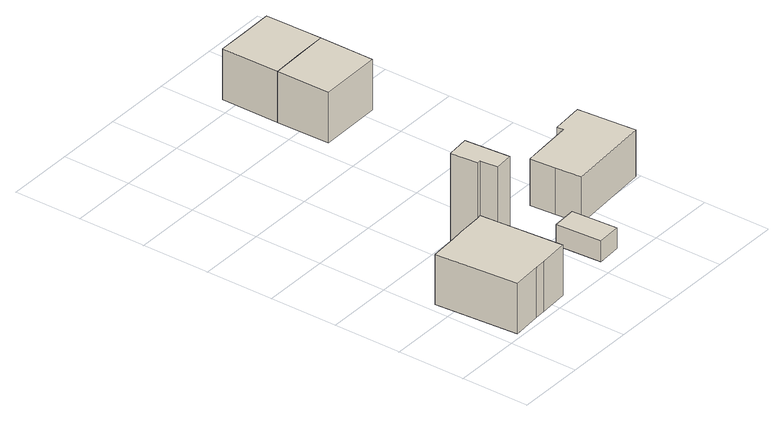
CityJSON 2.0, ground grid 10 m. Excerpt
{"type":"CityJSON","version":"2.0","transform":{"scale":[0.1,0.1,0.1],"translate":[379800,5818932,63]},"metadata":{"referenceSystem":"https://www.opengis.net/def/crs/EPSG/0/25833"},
"CityObjects":{
"building1":{"type":"Building","attributes":{"Gemeindeschluessel":"11000004","BezugspunktDach":"2200","function":"31001_1010","measuredHeight":10.24,"storeysAboveGround":2},"address":[{"country":"Germany","locality":"Berlin","thoroughfareNumber":"132","thoroughfareName":"Heerstraße"}],"geometry":[{"type":"Solid","lod":"1","boundaries":[[[[0,1,2,3,4,5,6,7,8,9]],[[10,11,12,13,14,15,16,17,18,19]],[[10,19,9,8]],[[11,10,8,7]],[[12,11,7,6]],[[13,12,6,5]],[[14,13,5,4]],[[15,14,4,3]],[[16,15,3,2]],[[17,16,2,1]],[[18,17,1,0]],[[19,18,0,9]]]]}]},
"building2":{"type":"Building","attributes":{"Gemeindeschluessel":"11000004","BezugspunktDach":"2200","function":"31001_2463","measuredHeight":16.02,"storeysAboveGround":1},"address":[{"country":"Germany","locality":"Berlin","thoroughfareNumber":"132 (1)","thoroughfareName":"Heerstraße"}],"geometry":[{"type":"Solid","lod":"1","boundaries":[[[[20,21,22,23,24,25]],[[26,27,28,29,30,31]],[[26,31,25,24]],[[27,26,24,23]],[[28,27,23,22]],[[29,28,22,21]],[[30,29,21,20]],[[31,30,20,25]]]]}]},
"building3":{"type":"Building","attributes":{"Gemeindeschluessel":"11000004","BezugspunktDach":"2200","function":"31001_2463","measuredHeight":3.09,"storeysAboveGround":1},"address":[{"country":"Germany","locality":"Berlin","thoroughfareNumber":"130 (1)","thoroughfareName":"Heerstraße"}],"geometry":[{"type":"Solid","lod":"1","boundaries":[[[[32,33,34,35]],[[36,37,38,39]],[[36,39,35,34]],[[37,36,34,33]],[[38,37,33,32]],[[39,38,32,35]]]]}]},
"building4":{"type":"Building","attributes":{"Gemeindeschluessel":"11000004","BezugspunktDach":"2200","function":"31001_1010","measuredHeight":8.53,"storeysAboveGround":2},"address":[{"country":"Germany","locality":"Berlin","thoroughfareNumber":"130","thoroughfareName":"Heerstraße"}],"geometry":[{"type":"Solid","lod":"1","boundaries":[[[[40,41,42,43,44,45,46,47]],[[48,49,50,51,52,53,54,55]],[[48,55,47,46]],[[49,48,46,45]],[[50,49,45,44]],[[51,50,44,43]],[[52,51,43,42]],[[53,52,42,41]],[[54,53,41,40]],[[55,54,40,47]]]]}]},
"building5":{"type":"Building","attributes":{"Gemeindeschluessel":"11000004","BezugspunktDach":"2200","function":"31001_1010","measuredHeight":8.85,"storeysAboveGround":2},"address":[{"country":"Germany","locality":"Berlin","thoroughfareNumber":"15","thoroughfareName":"Brontëweg"}],"geometry":[{"type":"Solid","lod":"1","boundaries":[[[[56,57,58,59,60]],[[61,62,63,64,65]],[[61,65,60,59]],[[62,61,59,58]],[[63,62,58,57]],[[64,63,57,56]],[[65,64,56,60]]]]}]},
"building6":{"type":"Building","attributes":{"Gemeindeschluessel":"11000004","BezugspunktDach":"2200","function":"31001_1010","measuredHeight":8.89,"storeysAboveGround":2},"address":[{"country":"Germany","locality":"Berlin","thoroughfareNumber":"17","thoroughfareName":"Brontëweg"}],"geometry":[{"type":"Solid","lod":"1","boundaries":[[[[60,58,66,67,68]],[[69,70,62,65,71]],[[69,71,68,67]],[[70,69,67,66]],[[62,70,66,58]],[[65,62,58,60]],[[71,65,60,68]]]]}]}
},
"vertices":[
[19,5,86],[63,8,86],[79,9,86],[123,12,86],[116,109,86],[114,135,86],[108,134,86],[70,132,86],[54,130,86],[10,127,86],[54,130,11],[70,132,11],[108,134,11],[114,135,11],[116,109,11],[123,12,11],[79,9,11],[63,8,11],[19,5,11],[10,127,11],
[108,134,168],[114,135,168],[116,109,168],[144,111,168],[139,178,168],[105,175,168],[139,178,8],[144,111,8],[116,109,8],[114,135,8],[108,134,8],[105,175,8],
[201,12,51],[237,14,51],[233,81,51],[197,79,51],[233,81,20],[237,14,20],[201,12,20],[197,79,20],
[246,117,95],[249,79,95],[375,89,95],[372,127,95],[368,175,95],[320,171,95],[321,161,95],[243,155,95],[321,161,25],[320,171,25],[368,175,25],[372,127,25],[375,89,25],[249,79,25],[246,117,25],[243,155,25],
[200,438,104],[293,439,104],[293,520,104],[246,519,104],[199,517,104],[246,519,28],[293,520,28],[293,439,28],[200,438,28],[199,517,28],
[292,604,104],[245,603,104],[199,603,104],[245,603,28],[292,604,28],[199,603,28]
]}
